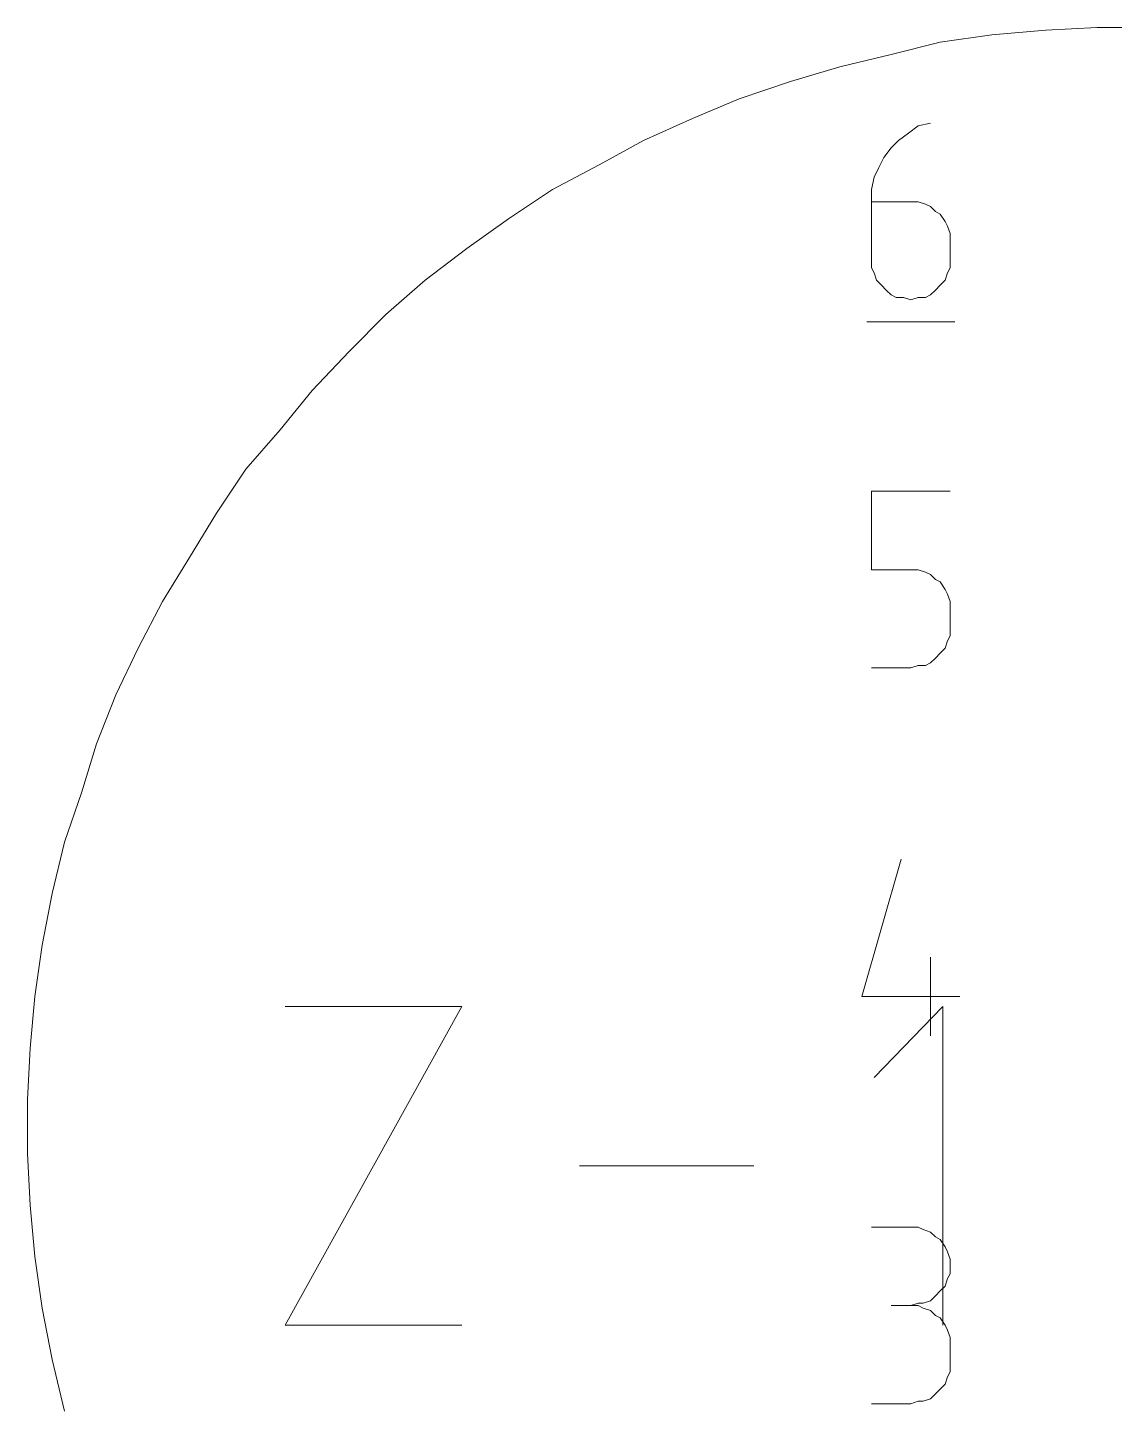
# Model space of a CAD drawing. Header units: centimetres. Extents: x -10.4 to 10.4, y -10.8 to 7.6.
# Drawn here: x -10.415 to -7.909, y -8.857 to -5.674 of the extents above; entities that cross this region are included whole.
import ezdxf
from ezdxf.lldxf.tags import DXFTag

# ---------------------------------------------------------------- set-up
doc = ezdxf.new("R2010")
doc.units = ezdxf.units.CM
doc.header["$MEASUREMENT"] = 0
doc.layers.add('layer 1', color=7, linetype='Continuous')
tags = doc.linetypes.add('New Line2292', pattern=[0.2, 0.1, -0.1]).pattern_tags.tags
tags[6:7] = [DXFTag(74, 4), DXFTag(75, 0), DXFTag(340, '0'), DXFTag(46, 1.0), DXFTag(50, 0.0), DXFTag(44, 0.0), DXFTag(45, 0.0)]
tags[4:5] = [DXFTag(74, 4), DXFTag(75, 0), DXFTag(340, '0'), DXFTag(46, 1.0), DXFTag(50, 0.0), DXFTag(44, 0.0), DXFTag(45, 0.0)]
tags = doc.linetypes.add('New Line2293', pattern=[0.2, 0.1, -0.1]).pattern_tags.tags
tags[6:7] = [DXFTag(74, 4), DXFTag(75, 0), DXFTag(340, '0'), DXFTag(46, 1.0), DXFTag(50, 0.0), DXFTag(44, 0.0), DXFTag(45, 0.0)]
tags[4:5] = [DXFTag(74, 4), DXFTag(75, 0), DXFTag(340, '0'), DXFTag(46, 1.0), DXFTag(50, 0.0), DXFTag(44, 0.0), DXFTag(45, 0.0)]
tags = doc.linetypes.add('New Line2294', pattern=[0.2, 0.1, -0.1]).pattern_tags.tags
tags[6:7] = [DXFTag(74, 4), DXFTag(75, 0), DXFTag(340, '0'), DXFTag(46, 1.0), DXFTag(50, 0.0), DXFTag(44, 0.0), DXFTag(45, 0.0)]
tags[4:5] = [DXFTag(74, 4), DXFTag(75, 0), DXFTag(340, '0'), DXFTag(46, 1.0), DXFTag(50, 0.0), DXFTag(44, 0.0), DXFTag(45, 0.0)]
tags = doc.linetypes.add('New Line2295', pattern=[0.2, 0.1, -0.1]).pattern_tags.tags
tags[6:7] = [DXFTag(74, 4), DXFTag(75, 0), DXFTag(340, '0'), DXFTag(46, 1.0), DXFTag(50, 0.0), DXFTag(44, 0.0), DXFTag(45, 0.0)]
tags[4:5] = [DXFTag(74, 4), DXFTag(75, 0), DXFTag(340, '0'), DXFTag(46, 1.0), DXFTag(50, 0.0), DXFTag(44, 0.0), DXFTag(45, 0.0)]
tags = doc.linetypes.add('New Line2296', pattern=[0.2, 0.1, -0.1]).pattern_tags.tags
tags[6:7] = [DXFTag(74, 4), DXFTag(75, 0), DXFTag(340, '0'), DXFTag(46, 1.0), DXFTag(50, 0.0), DXFTag(44, 0.0), DXFTag(45, 0.0)]
tags[4:5] = [DXFTag(74, 4), DXFTag(75, 0), DXFTag(340, '0'), DXFTag(46, 1.0), DXFTag(50, 0.0), DXFTag(44, 0.0), DXFTag(45, 0.0)]
tags = doc.linetypes.add('New Line2297', pattern=[0.2, 0.1, -0.1]).pattern_tags.tags
tags[6:7] = [DXFTag(74, 4), DXFTag(75, 0), DXFTag(340, '0'), DXFTag(46, 1.0), DXFTag(50, 0.0), DXFTag(44, 0.0), DXFTag(45, 0.0)]
tags[4:5] = [DXFTag(74, 4), DXFTag(75, 0), DXFTag(340, '0'), DXFTag(46, 1.0), DXFTag(50, 0.0), DXFTag(44, 0.0), DXFTag(45, 0.0)]
tags = doc.linetypes.add('New Line2298', pattern=[0.2, 0.1, -0.1]).pattern_tags.tags
tags[6:7] = [DXFTag(74, 4), DXFTag(75, 0), DXFTag(340, '0'), DXFTag(46, 1.0), DXFTag(50, 0.0), DXFTag(44, 0.0), DXFTag(45, 0.0)]
tags[4:5] = [DXFTag(74, 4), DXFTag(75, 0), DXFTag(340, '0'), DXFTag(46, 1.0), DXFTag(50, 0.0), DXFTag(44, 0.0), DXFTag(45, 0.0)]
tags = doc.linetypes.add('New Line2299', pattern=[0.2, 0.1, -0.1]).pattern_tags.tags
tags[6:7] = [DXFTag(74, 4), DXFTag(75, 0), DXFTag(340, '0'), DXFTag(46, 1.0), DXFTag(50, 0.0), DXFTag(44, 0.0), DXFTag(45, 0.0)]
tags[4:5] = [DXFTag(74, 4), DXFTag(75, 0), DXFTag(340, '0'), DXFTag(46, 1.0), DXFTag(50, 0.0), DXFTag(44, 0.0), DXFTag(45, 0.0)]
tags = doc.linetypes.add('New Line2300', pattern=[0.2, 0.1, -0.1]).pattern_tags.tags
tags[6:7] = [DXFTag(74, 4), DXFTag(75, 0), DXFTag(340, '0'), DXFTag(46, 1.0), DXFTag(50, 0.0), DXFTag(44, 0.0), DXFTag(45, 0.0)]
tags[4:5] = [DXFTag(74, 4), DXFTag(75, 0), DXFTag(340, '0'), DXFTag(46, 1.0), DXFTag(50, 0.0), DXFTag(44, 0.0), DXFTag(45, 0.0)]
tags = doc.linetypes.add('New Line2301', pattern=[0.2, 0.1, -0.1]).pattern_tags.tags
tags[6:7] = [DXFTag(74, 4), DXFTag(75, 0), DXFTag(340, '0'), DXFTag(46, 1.0), DXFTag(50, 0.0), DXFTag(44, 0.0), DXFTag(45, 0.0)]
tags[4:5] = [DXFTag(74, 4), DXFTag(75, 0), DXFTag(340, '0'), DXFTag(46, 1.0), DXFTag(50, 0.0), DXFTag(44, 0.0), DXFTag(45, 0.0)]
tags = doc.linetypes.add('New Line2302', pattern=[0.2, 0.1, -0.1]).pattern_tags.tags
tags[6:7] = [DXFTag(74, 4), DXFTag(75, 0), DXFTag(340, '0'), DXFTag(46, 1.0), DXFTag(50, 0.0), DXFTag(44, 0.0), DXFTag(45, 0.0)]
tags[4:5] = [DXFTag(74, 4), DXFTag(75, 0), DXFTag(340, '0'), DXFTag(46, 1.0), DXFTag(50, 0.0), DXFTag(44, 0.0), DXFTag(45, 0.0)]
tags = doc.linetypes.add('New Line2303', pattern=[0.2, 0.1, -0.1]).pattern_tags.tags
tags[6:7] = [DXFTag(74, 4), DXFTag(75, 0), DXFTag(340, '0'), DXFTag(46, 1.0), DXFTag(50, 0.0), DXFTag(44, 0.0), DXFTag(45, 0.0)]
tags[4:5] = [DXFTag(74, 4), DXFTag(75, 0), DXFTag(340, '0'), DXFTag(46, 1.0), DXFTag(50, 0.0), DXFTag(44, 0.0), DXFTag(45, 0.0)]
tags = doc.linetypes.add('New Line2304', pattern=[0.2, 0.1, -0.1]).pattern_tags.tags
tags[6:7] = [DXFTag(74, 4), DXFTag(75, 0), DXFTag(340, '0'), DXFTag(46, 1.0), DXFTag(50, 0.0), DXFTag(44, 0.0), DXFTag(45, 0.0)]
tags[4:5] = [DXFTag(74, 4), DXFTag(75, 0), DXFTag(340, '0'), DXFTag(46, 1.0), DXFTag(50, 0.0), DXFTag(44, 0.0), DXFTag(45, 0.0)]
tags = doc.linetypes.add('New Line2305', pattern=[0.2, 0.1, -0.1]).pattern_tags.tags
tags[6:7] = [DXFTag(74, 4), DXFTag(75, 0), DXFTag(340, '0'), DXFTag(46, 1.0), DXFTag(50, 0.0), DXFTag(44, 0.0), DXFTag(45, 0.0)]
tags[4:5] = [DXFTag(74, 4), DXFTag(75, 0), DXFTag(340, '0'), DXFTag(46, 1.0), DXFTag(50, 0.0), DXFTag(44, 0.0), DXFTag(45, 0.0)]
tags = doc.linetypes.add('New Line2306', pattern=[0.2, 0.1, -0.1]).pattern_tags.tags
tags[6:7] = [DXFTag(74, 4), DXFTag(75, 0), DXFTag(340, '0'), DXFTag(46, 1.0), DXFTag(50, 0.0), DXFTag(44, 0.0), DXFTag(45, 0.0)]
tags[4:5] = [DXFTag(74, 4), DXFTag(75, 0), DXFTag(340, '0'), DXFTag(46, 1.0), DXFTag(50, 0.0), DXFTag(44, 0.0), DXFTag(45, 0.0)]
tags = doc.linetypes.add('New Line2307', pattern=[0.2, 0.1, -0.1]).pattern_tags.tags
tags[6:7] = [DXFTag(74, 4), DXFTag(75, 0), DXFTag(340, '0'), DXFTag(46, 1.0), DXFTag(50, 0.0), DXFTag(44, 0.0), DXFTag(45, 0.0)]
tags[4:5] = [DXFTag(74, 4), DXFTag(75, 0), DXFTag(340, '0'), DXFTag(46, 1.0), DXFTag(50, 0.0), DXFTag(44, 0.0), DXFTag(45, 0.0)]
tags = doc.linetypes.add('New Line2308', pattern=[0.2, 0.1, -0.1]).pattern_tags.tags
tags[6:7] = [DXFTag(74, 4), DXFTag(75, 0), DXFTag(340, '0'), DXFTag(46, 1.0), DXFTag(50, 0.0), DXFTag(44, 0.0), DXFTag(45, 0.0)]
tags[4:5] = [DXFTag(74, 4), DXFTag(75, 0), DXFTag(340, '0'), DXFTag(46, 1.0), DXFTag(50, 0.0), DXFTag(44, 0.0), DXFTag(45, 0.0)]
tags = doc.linetypes.add('New Line2309', pattern=[0.2, 0.1, -0.1]).pattern_tags.tags
tags[6:7] = [DXFTag(74, 4), DXFTag(75, 0), DXFTag(340, '0'), DXFTag(46, 1.0), DXFTag(50, 0.0), DXFTag(44, 0.0), DXFTag(45, 0.0)]
tags[4:5] = [DXFTag(74, 4), DXFTag(75, 0), DXFTag(340, '0'), DXFTag(46, 1.0), DXFTag(50, 0.0), DXFTag(44, 0.0), DXFTag(45, 0.0)]
tags = doc.linetypes.add('New Line2310', pattern=[0.2, 0.1, -0.1]).pattern_tags.tags
tags[6:7] = [DXFTag(74, 4), DXFTag(75, 0), DXFTag(340, '0'), DXFTag(46, 1.0), DXFTag(50, 0.0), DXFTag(44, 0.0), DXFTag(45, 0.0)]
tags[4:5] = [DXFTag(74, 4), DXFTag(75, 0), DXFTag(340, '0'), DXFTag(46, 1.0), DXFTag(50, 0.0), DXFTag(44, 0.0), DXFTag(45, 0.0)]
tags = doc.linetypes.add('New Line2311', pattern=[0.2, 0.1, -0.1]).pattern_tags.tags
tags[6:7] = [DXFTag(74, 4), DXFTag(75, 0), DXFTag(340, '0'), DXFTag(46, 1.0), DXFTag(50, 0.0), DXFTag(44, 0.0), DXFTag(45, 0.0)]
tags[4:5] = [DXFTag(74, 4), DXFTag(75, 0), DXFTag(340, '0'), DXFTag(46, 1.0), DXFTag(50, 0.0), DXFTag(44, 0.0), DXFTag(45, 0.0)]
tags = doc.linetypes.add('New Line2312', pattern=[0.2, 0.1, -0.1]).pattern_tags.tags
tags[6:7] = [DXFTag(74, 4), DXFTag(75, 0), DXFTag(340, '0'), DXFTag(46, 1.0), DXFTag(50, 0.0), DXFTag(44, 0.0), DXFTag(45, 0.0)]
tags[4:5] = [DXFTag(74, 4), DXFTag(75, 0), DXFTag(340, '0'), DXFTag(46, 1.0), DXFTag(50, 0.0), DXFTag(44, 0.0), DXFTag(45, 0.0)]
tags = doc.linetypes.add('New Line2313', pattern=[0.2, 0.1, -0.1]).pattern_tags.tags
tags[6:7] = [DXFTag(74, 4), DXFTag(75, 0), DXFTag(340, '0'), DXFTag(46, 1.0), DXFTag(50, 0.0), DXFTag(44, 0.0), DXFTag(45, 0.0)]
tags[4:5] = [DXFTag(74, 4), DXFTag(75, 0), DXFTag(340, '0'), DXFTag(46, 1.0), DXFTag(50, 0.0), DXFTag(44, 0.0), DXFTag(45, 0.0)]
tags = doc.linetypes.add('New Line2314', pattern=[0.2, 0.1, -0.1]).pattern_tags.tags
tags[6:7] = [DXFTag(74, 4), DXFTag(75, 0), DXFTag(340, '0'), DXFTag(46, 1.0), DXFTag(50, 0.0), DXFTag(44, 0.0), DXFTag(45, 0.0)]
tags[4:5] = [DXFTag(74, 4), DXFTag(75, 0), DXFTag(340, '0'), DXFTag(46, 1.0), DXFTag(50, 0.0), DXFTag(44, 0.0), DXFTag(45, 0.0)]
tags = doc.linetypes.add('New Line2315', pattern=[0.2, 0.1, -0.1]).pattern_tags.tags
tags[6:7] = [DXFTag(74, 4), DXFTag(75, 0), DXFTag(340, '0'), DXFTag(46, 1.0), DXFTag(50, 0.0), DXFTag(44, 0.0), DXFTag(45, 0.0)]
tags[4:5] = [DXFTag(74, 4), DXFTag(75, 0), DXFTag(340, '0'), DXFTag(46, 1.0), DXFTag(50, 0.0), DXFTag(44, 0.0), DXFTag(45, 0.0)]
tags = doc.linetypes.add('New Line2316', pattern=[0.2, 0.1, -0.1]).pattern_tags.tags
tags[6:7] = [DXFTag(74, 4), DXFTag(75, 0), DXFTag(340, '0'), DXFTag(46, 1.0), DXFTag(50, 0.0), DXFTag(44, 0.0), DXFTag(45, 0.0)]
tags[4:5] = [DXFTag(74, 4), DXFTag(75, 0), DXFTag(340, '0'), DXFTag(46, 1.0), DXFTag(50, 0.0), DXFTag(44, 0.0), DXFTag(45, 0.0)]
tags = doc.linetypes.add('New Line2317', pattern=[0.2, 0.1, -0.1]).pattern_tags.tags
tags[6:7] = [DXFTag(74, 4), DXFTag(75, 0), DXFTag(340, '0'), DXFTag(46, 1.0), DXFTag(50, 0.0), DXFTag(44, 0.0), DXFTag(45, 0.0)]
tags[4:5] = [DXFTag(74, 4), DXFTag(75, 0), DXFTag(340, '0'), DXFTag(46, 1.0), DXFTag(50, 0.0), DXFTag(44, 0.0), DXFTag(45, 0.0)]
tags = doc.linetypes.add('New Line2318', pattern=[0.2, 0.1, -0.1]).pattern_tags.tags
tags[6:7] = [DXFTag(74, 4), DXFTag(75, 0), DXFTag(340, '0'), DXFTag(46, 1.0), DXFTag(50, 0.0), DXFTag(44, 0.0), DXFTag(45, 0.0)]
tags[4:5] = [DXFTag(74, 4), DXFTag(75, 0), DXFTag(340, '0'), DXFTag(46, 1.0), DXFTag(50, 0.0), DXFTag(44, 0.0), DXFTag(45, 0.0)]
tags = doc.linetypes.add('New Line2319', pattern=[0.2, 0.1, -0.1]).pattern_tags.tags
tags[6:7] = [DXFTag(74, 4), DXFTag(75, 0), DXFTag(340, '0'), DXFTag(46, 1.0), DXFTag(50, 0.0), DXFTag(44, 0.0), DXFTag(45, 0.0)]
tags[4:5] = [DXFTag(74, 4), DXFTag(75, 0), DXFTag(340, '0'), DXFTag(46, 1.0), DXFTag(50, 0.0), DXFTag(44, 0.0), DXFTag(45, 0.0)]
tags = doc.linetypes.add('New Line2320', pattern=[0.2, 0.1, -0.1]).pattern_tags.tags
tags[6:7] = [DXFTag(74, 4), DXFTag(75, 0), DXFTag(340, '0'), DXFTag(46, 1.0), DXFTag(50, 0.0), DXFTag(44, 0.0), DXFTag(45, 0.0)]
tags[4:5] = [DXFTag(74, 4), DXFTag(75, 0), DXFTag(340, '0'), DXFTag(46, 1.0), DXFTag(50, 0.0), DXFTag(44, 0.0), DXFTag(45, 0.0)]
tags = doc.linetypes.add('New Line2321', pattern=[0.2, 0.1, -0.1]).pattern_tags.tags
tags[6:7] = [DXFTag(74, 4), DXFTag(75, 0), DXFTag(340, '0'), DXFTag(46, 1.0), DXFTag(50, 0.0), DXFTag(44, 0.0), DXFTag(45, 0.0)]
tags[4:5] = [DXFTag(74, 4), DXFTag(75, 0), DXFTag(340, '0'), DXFTag(46, 1.0), DXFTag(50, 0.0), DXFTag(44, 0.0), DXFTag(45, 0.0)]
tags = doc.linetypes.add('New Line2322', pattern=[0.2, 0.1, -0.1]).pattern_tags.tags
tags[6:7] = [DXFTag(74, 4), DXFTag(75, 0), DXFTag(340, '0'), DXFTag(46, 1.0), DXFTag(50, 0.0), DXFTag(44, 0.0), DXFTag(45, 0.0)]
tags[4:5] = [DXFTag(74, 4), DXFTag(75, 0), DXFTag(340, '0'), DXFTag(46, 1.0), DXFTag(50, 0.0), DXFTag(44, 0.0), DXFTag(45, 0.0)]
tags = doc.linetypes.add('New Line2323', pattern=[0.2, 0.1, -0.1]).pattern_tags.tags
tags[6:7] = [DXFTag(74, 4), DXFTag(75, 0), DXFTag(340, '0'), DXFTag(46, 1.0), DXFTag(50, 0.0), DXFTag(44, 0.0), DXFTag(45, 0.0)]
tags[4:5] = [DXFTag(74, 4), DXFTag(75, 0), DXFTag(340, '0'), DXFTag(46, 1.0), DXFTag(50, 0.0), DXFTag(44, 0.0), DXFTag(45, 0.0)]
tags = doc.linetypes.add('New Line2324', pattern=[0.2, 0.1, -0.1]).pattern_tags.tags
tags[6:7] = [DXFTag(74, 4), DXFTag(75, 0), DXFTag(340, '0'), DXFTag(46, 1.0), DXFTag(50, 0.0), DXFTag(44, 0.0), DXFTag(45, 0.0)]
tags[4:5] = [DXFTag(74, 4), DXFTag(75, 0), DXFTag(340, '0'), DXFTag(46, 1.0), DXFTag(50, 0.0), DXFTag(44, 0.0), DXFTag(45, 0.0)]
tags = doc.linetypes.add('New Line2325', pattern=[0.2, 0.1, -0.1]).pattern_tags.tags
tags[6:7] = [DXFTag(74, 4), DXFTag(75, 0), DXFTag(340, '0'), DXFTag(46, 1.0), DXFTag(50, 0.0), DXFTag(44, 0.0), DXFTag(45, 0.0)]
tags[4:5] = [DXFTag(74, 4), DXFTag(75, 0), DXFTag(340, '0'), DXFTag(46, 1.0), DXFTag(50, 0.0), DXFTag(44, 0.0), DXFTag(45, 0.0)]
tags = doc.linetypes.add('New Line2326', pattern=[0.2, 0.1, -0.1]).pattern_tags.tags
tags[6:7] = [DXFTag(74, 4), DXFTag(75, 0), DXFTag(340, '0'), DXFTag(46, 1.0), DXFTag(50, 0.0), DXFTag(44, 0.0), DXFTag(45, 0.0)]
tags[4:5] = [DXFTag(74, 4), DXFTag(75, 0), DXFTag(340, '0'), DXFTag(46, 1.0), DXFTag(50, 0.0), DXFTag(44, 0.0), DXFTag(45, 0.0)]
tags = doc.linetypes.add('New Line2327', pattern=[0.2, 0.1, -0.1]).pattern_tags.tags
tags[6:7] = [DXFTag(74, 4), DXFTag(75, 0), DXFTag(340, '0'), DXFTag(46, 1.0), DXFTag(50, 0.0), DXFTag(44, 0.0), DXFTag(45, 0.0)]
tags[4:5] = [DXFTag(74, 4), DXFTag(75, 0), DXFTag(340, '0'), DXFTag(46, 1.0), DXFTag(50, 0.0), DXFTag(44, 0.0), DXFTag(45, 0.0)]
tags = doc.linetypes.add('New Line2328', pattern=[0.2, 0.1, -0.1]).pattern_tags.tags
tags[6:7] = [DXFTag(74, 4), DXFTag(75, 0), DXFTag(340, '0'), DXFTag(46, 1.0), DXFTag(50, 0.0), DXFTag(44, 0.0), DXFTag(45, 0.0)]
tags[4:5] = [DXFTag(74, 4), DXFTag(75, 0), DXFTag(340, '0'), DXFTag(46, 1.0), DXFTag(50, 0.0), DXFTag(44, 0.0), DXFTag(45, 0.0)]
tags = doc.linetypes.add('New Line2329', pattern=[0.2, 0.1, -0.1]).pattern_tags.tags
tags[6:7] = [DXFTag(74, 4), DXFTag(75, 0), DXFTag(340, '0'), DXFTag(46, 1.0), DXFTag(50, 0.0), DXFTag(44, 0.0), DXFTag(45, 0.0)]
tags[4:5] = [DXFTag(74, 4), DXFTag(75, 0), DXFTag(340, '0'), DXFTag(46, 1.0), DXFTag(50, 0.0), DXFTag(44, 0.0), DXFTag(45, 0.0)]
tags = doc.linetypes.add('New Line2330', pattern=[0.2, 0.1, -0.1]).pattern_tags.tags
tags[6:7] = [DXFTag(74, 4), DXFTag(75, 0), DXFTag(340, '0'), DXFTag(46, 1.0), DXFTag(50, 0.0), DXFTag(44, 0.0), DXFTag(45, 0.0)]
tags[4:5] = [DXFTag(74, 4), DXFTag(75, 0), DXFTag(340, '0'), DXFTag(46, 1.0), DXFTag(50, 0.0), DXFTag(44, 0.0), DXFTag(45, 0.0)]

msp = doc.modelspace()

# ---------------------------------------------------------------- linework, layer by layer
at = {"layer": 'layer 1', "color": 5, "linetype": 'New Line2295', "lineweight": 9}
msp.add_open_spline([(-8.19185, -5.69109), (-8.19185, -5.69109), (-8.31072, -5.708), (-8.31072, -5.708)], degree=3, dxfattribs=at)
at = {"layer": 'layer 1', "color": 5, "linetype": 'New Line2294', "lineweight": 9}
msp.add_open_spline([(-8.06731, -5.67971), (-8.06731, -5.67971), (-8.19185, -5.69109), (-8.19185, -5.69109)], degree=3, dxfattribs=at)
at = {"layer": 'layer 1', "color": 5, "linetype": 'New Line2293', "lineweight": 9}
msp.add_open_spline([(-7.9486, -5.67403), (-7.9486, -5.67403), (-8.06731, -5.67971), (-8.06731, -5.67971)], degree=3, dxfattribs=at)
at = {"layer": 'layer 1', "color": 5, "linetype": 'New Line2292', "lineweight": 9}
msp.add_open_spline([(-7.82973, -5.67403), (-7.82973, -5.67403), (-7.9486, -5.67403), (-7.9486, -5.67403)], degree=3, dxfattribs=at)
at = {"layer": 'layer 1', "color": 5, "linetype": 'New Line2296', "lineweight": 9}
msp.add_open_spline([(-8.31072, -5.708), (-8.31072, -5.708), (-8.42374, -5.7363), (-8.42374, -5.7363)], degree=3, dxfattribs=at)
at = {"layer": 'layer 1', "color": 5, "linetype": 'New Line2297', "lineweight": 9}
msp.add_open_spline([(-8.42374, -5.7363), (-8.42374, -5.7363), (-8.54259, -5.76458), (-8.54259, -5.76458)], degree=3, dxfattribs=at)
at = {"layer": 'layer 1', "color": 5, "linetype": 'New Line2298', "lineweight": 9}
msp.add_open_spline([(-8.54259, -5.76458), (-8.54259, -5.76458), (-8.65577, -5.79857), (-8.65577, -5.79857)], degree=3, dxfattribs=at)
at = {"layer": 'layer 1', "color": 5, "linetype": 'New Line2299', "lineweight": 9}
msp.add_open_spline([(-8.65577, -5.79857), (-8.65577, -5.79857), (-8.77463, -5.83809), (-8.77463, -5.83809)], degree=3, dxfattribs=at)
at = {"layer": 'layer 1', "color": 5, "linetype": 'New Line2300', "lineweight": 9}
msp.add_open_spline([(-8.77463, -5.83809), (-8.77463, -5.83809), (-8.88211, -5.88345), (-8.88211, -5.88345)], degree=3, dxfattribs=at)
at = {"layer": 'layer 1', "color": 5, "linetype": 'New Line2301', "lineweight": 9}
msp.add_open_spline([(-8.88211, -5.88345), (-8.88211, -5.88345), (-8.99528, -5.93435), (-8.99528, -5.93435)], degree=3, dxfattribs=at)
at = {"layer": 'layer 1', "color": 1, "lineweight": 20}
for points in [[(-8.38422, -5.91744), (-8.38422, -5.91744), (-8.40682, -5.93435), (-8.40682, -5.93435)], [(-8.36161, -5.90037), (-8.36161, -5.90037), (-8.38422, -5.91744), (-8.38422, -5.91744)], [(-8.33331, -5.89468), (-8.33331, -5.89468), (-8.36161, -5.90037), (-8.36161, -5.90037)], [(-8.33331, -5.89468), (-8.33331, -5.89468), (-8.33331, -5.89468), (-8.33331, -5.89468)], [(-8.42374, -5.95126), (-8.42374, -5.95126), (-8.4408, -5.97402), (-8.4408, -5.97402)], [(-8.40682, -5.93435), (-8.40682, -5.93435), (-8.42374, -5.95126), (-8.42374, -5.95126)], [(-8.4408, -5.97402), (-8.4408, -5.97402), (-8.45202, -5.99662), (-8.45202, -5.99662)], [(-8.45202, -5.99662), (-8.45202, -5.99662), (-8.4634, -6.01922), (-8.4634, -6.01922)], [(-8.4634, -6.01922), (-8.4634, -6.01922), (-8.46909, -6.04752), (-8.46909, -6.04752)], [(-8.46909, -6.04752), (-8.46909, -6.04752), (-8.46909, -6.07581), (-8.46909, -6.07581)], [(-8.46909, -6.07581), (-8.46909, -6.07581), (-8.46909, -6.21158), (-8.46909, -6.21158)], [(-8.37853, -6.07581), (-8.37853, -6.07581), (-8.46909, -6.07581), (-8.46909, -6.07581)], [(-8.36161, -6.07581), (-8.36161, -6.07581), (-8.37853, -6.07581), (-8.37853, -6.07581)], [(-8.34455, -6.0815), (-8.34455, -6.0815), (-8.36161, -6.07581), (-8.36161, -6.07581)], [(-8.33331, -6.08704), (-8.33331, -6.08704), (-8.34455, -6.0815), (-8.34455, -6.0815)], [(-8.32194, -6.09842), (-8.32194, -6.09842), (-8.33331, -6.08704), (-8.33331, -6.08704)], [(-8.31072, -6.10411), (-8.31072, -6.10411), (-8.32194, -6.09842), (-8.32194, -6.09842)], [(-8.29934, -6.12102), (-8.29934, -6.12102), (-8.31072, -6.10411), (-8.31072, -6.10411)], [(-8.29365, -6.13239), (-8.29365, -6.13239), (-8.29934, -6.12102), (-8.29934, -6.12102)], [(-8.28796, -6.14931), (-8.28796, -6.14931), (-8.29365, -6.13239), (-8.29365, -6.13239)], [(-8.28796, -6.16638), (-8.28796, -6.16638), (-8.28796, -6.14931), (-8.28796, -6.14931)], [(-8.28796, -6.21158), (-8.28796, -6.21158), (-8.28796, -6.16638), (-8.28796, -6.16638)], [(-8.28796, -6.16638), (-8.28796, -6.16638), (-8.28796, -6.16638), (-8.28796, -6.16638)], [(-8.46909, -6.21158), (-8.46909, -6.21158), (-8.46909, -6.21158), (-8.46909, -6.21158)], [(-8.46909, -6.21158), (-8.46909, -6.21158), (-8.46909, -6.2285), (-8.46909, -6.2285)], [(-8.46909, -6.2285), (-8.46909, -6.2285), (-8.4634, -6.23988), (-8.4634, -6.23988)], [(-8.29365, -6.23988), (-8.29365, -6.23988), (-8.28796, -6.2285), (-8.28796, -6.2285)], [(-8.28796, -6.2285), (-8.28796, -6.2285), (-8.28796, -6.21158), (-8.28796, -6.21158)], [(-8.4634, -6.23988), (-8.4634, -6.23988), (-8.45771, -6.2568), (-8.45771, -6.2568)], [(-8.45771, -6.2568), (-8.45771, -6.2568), (-8.44649, -6.26818), (-8.44649, -6.26818)], [(-8.44649, -6.26818), (-8.44649, -6.26818), (-8.43511, -6.27955), (-8.43511, -6.27955)], [(-8.32194, -6.27955), (-8.32194, -6.27955), (-8.31072, -6.26818), (-8.31072, -6.26818)], [(-8.31072, -6.26818), (-8.31072, -6.26818), (-8.29934, -6.2568), (-8.29934, -6.2568)], [(-8.29934, -6.2568), (-8.29934, -6.2568), (-8.29365, -6.23988), (-8.29365, -6.23988)], [(-8.43511, -6.27955), (-8.43511, -6.27955), (-8.42374, -6.29078), (-8.42374, -6.29078)], [(-8.42374, -6.29078), (-8.42374, -6.29078), (-8.41251, -6.29646), (-8.41251, -6.29646)], [(-8.41251, -6.29646), (-8.41251, -6.29646), (-8.3956, -6.29646), (-8.3956, -6.29646)], [(-8.3956, -6.29646), (-8.3956, -6.29646), (-8.37853, -6.30215), (-8.37853, -6.30215)], [(-8.37853, -6.30215), (-8.37853, -6.30215), (-8.36161, -6.29646), (-8.36161, -6.29646)], [(-8.36161, -6.29646), (-8.36161, -6.29646), (-8.34455, -6.29646), (-8.34455, -6.29646)], [(-8.34455, -6.29646), (-8.34455, -6.29646), (-8.33331, -6.29078), (-8.33331, -6.29078)], [(-8.33331, -6.29078), (-8.33331, -6.29078), (-8.32194, -6.27955), (-8.32194, -6.27955)], [(-8.37853, -6.30215), (-8.37853, -6.30215), (-8.37853, -6.30215), (-8.37853, -6.30215)], [(-8.48032, -6.35305), (-8.48032, -6.35305), (-8.27673, -6.35305), (-8.27673, -6.35305)], [(-8.46909, -6.92445), (-8.46909, -6.92445), (-8.46909, -6.74346), (-8.46909, -6.74346)], [(-8.46909, -6.74346), (-8.46909, -6.74346), (-8.28796, -6.74346), (-8.28796, -6.74346)], [(-8.37853, -6.92445), (-8.37853, -6.92445), (-8.46909, -6.92445), (-8.46909, -6.92445)], [(-8.36161, -6.92445), (-8.36161, -6.92445), (-8.37853, -6.92445), (-8.37853, -6.92445)], [(-8.34455, -6.93013), (-8.34455, -6.93013), (-8.36161, -6.92445), (-8.36161, -6.92445)], [(-8.33331, -6.93582), (-8.33331, -6.93582), (-8.34455, -6.93013), (-8.34455, -6.93013)], [(-8.32194, -6.94706), (-8.32194, -6.94706), (-8.33331, -6.93582), (-8.33331, -6.93582)], [(-8.31072, -6.95274), (-8.31072, -6.95274), (-8.32194, -6.94706), (-8.32194, -6.94706)], [(-8.29934, -6.96981), (-8.29934, -6.96981), (-8.31072, -6.95274), (-8.31072, -6.95274)], [(-8.29365, -6.98103), (-8.29365, -6.98103), (-8.29934, -6.96981), (-8.29934, -6.96981)], [(-8.28796, -6.99811), (-8.28796, -6.99811), (-8.29365, -6.98103), (-8.29365, -6.98103)], [(-8.28796, -7.01502), (-8.28796, -7.01502), (-8.28796, -6.99811), (-8.28796, -6.99811)], [(-8.28796, -7.06022), (-8.28796, -7.06022), (-8.28796, -7.01502), (-8.28796, -7.01502)], [(-8.28796, -7.01502), (-8.28796, -7.01502), (-8.28796, -7.01502), (-8.28796, -7.01502)], [(-8.28796, -7.07729), (-8.28796, -7.07729), (-8.28796, -7.06022), (-8.28796, -7.06022)], [(-8.29934, -7.10559), (-8.29934, -7.10559), (-8.29365, -7.08852), (-8.29365, -7.08852)], [(-8.29365, -7.08852), (-8.29365, -7.08852), (-8.28796, -7.07729), (-8.28796, -7.07729)], [(-8.33331, -7.13957), (-8.33331, -7.13957), (-8.32194, -7.12819), (-8.32194, -7.12819)], [(-8.32194, -7.12819), (-8.32194, -7.12819), (-8.31072, -7.11682), (-8.31072, -7.11682)], [(-8.31072, -7.11682), (-8.31072, -7.11682), (-8.29934, -7.10559), (-8.29934, -7.10559)], [(-8.46909, -7.15079), (-8.46909, -7.15079), (-8.37853, -7.15079), (-8.37853, -7.15079)], [(-8.37853, -7.15079), (-8.37853, -7.15079), (-8.36161, -7.1451), (-8.36161, -7.1451)], [(-8.37853, -7.15079), (-8.37853, -7.15079), (-8.37853, -7.15079), (-8.37853, -7.15079)], [(-8.36161, -7.1451), (-8.36161, -7.1451), (-8.34455, -7.1451), (-8.34455, -7.1451)], [(-8.34455, -7.1451), (-8.34455, -7.1451), (-8.33331, -7.13957), (-8.33331, -7.13957)], [(-8.4917, -7.90902), (-8.4917, -7.90902), (-8.40113, -7.5921), (-8.40113, -7.5921)], [(-8.33331, -7.99943), (-8.33331, -7.99943), (-8.33331, -7.81845), (-8.33331, -7.81845)], [(-8.26535, -7.90902), (-8.26535, -7.90902), (-8.4917, -7.90902), (-8.4917, -7.90902)], [(-9.82131, -8.66709), (-9.82131, -8.66709), (-9.41398, -7.93161), (-9.41398, -7.93161)], [(-9.41398, -7.93161), (-9.41398, -7.93161), (-9.82131, -7.93161), (-9.82131, -7.93161)], [(-8.30503, -7.93161), (-8.30503, -7.93161), (-8.4634, -8.09569), (-8.4634, -8.09569)], [(-8.30503, -8.66709), (-8.30503, -8.66709), (-8.30503, -7.93161), (-8.30503, -7.93161)], [(-8.74065, -8.29942), (-8.74065, -8.29942), (-9.14243, -8.29942), (-9.14243, -8.29942)], [(-8.37853, -8.44089), (-8.37853, -8.44089), (-8.46909, -8.44089), (-8.46909, -8.44089)], [(-8.36161, -8.44089), (-8.36161, -8.44089), (-8.37853, -8.44089), (-8.37853, -8.44089)], [(-8.35023, -8.44643), (-8.35023, -8.44643), (-8.36161, -8.44089), (-8.36161, -8.44089)], [(-8.33331, -8.45212), (-8.33331, -8.45212), (-8.35023, -8.44643), (-8.35023, -8.44643)], [(-8.32194, -8.46349), (-8.32194, -8.46349), (-8.33331, -8.45212), (-8.33331, -8.45212)], [(-8.31072, -8.46918), (-8.31072, -8.46918), (-8.32194, -8.46349), (-8.32194, -8.46349)], [(-8.29934, -8.4861), (-8.29934, -8.4861), (-8.31072, -8.46918), (-8.31072, -8.46918)], [(-8.29365, -8.49748), (-8.29365, -8.49748), (-8.29934, -8.4861), (-8.29934, -8.4861)], [(-8.28796, -8.51439), (-8.28796, -8.51439), (-8.29365, -8.49748), (-8.29365, -8.49748)], [(-8.28796, -8.53131), (-8.28796, -8.53131), (-8.28796, -8.51439), (-8.28796, -8.51439)], [(-8.29934, -8.57667), (-8.29934, -8.57667), (-8.29365, -8.5596), (-8.29365, -8.5596)], [(-8.29365, -8.5596), (-8.29365, -8.5596), (-8.28796, -8.54838), (-8.28796, -8.54838)], [(-8.28796, -8.54838), (-8.28796, -8.54838), (-8.28796, -8.53131), (-8.28796, -8.53131)], [(-8.28796, -8.53131), (-8.28796, -8.53131), (-8.28796, -8.53131), (-8.28796, -8.53131)], [(-8.32194, -8.59927), (-8.32194, -8.59927), (-8.31072, -8.58789), (-8.31072, -8.58789)], [(-8.31072, -8.58789), (-8.31072, -8.58789), (-8.29934, -8.57667), (-8.29934, -8.57667)], [(-8.37853, -8.62188), (-8.37853, -8.62188), (-8.42374, -8.62188), (-8.42374, -8.62188)], [(-8.42374, -8.62188), (-8.42374, -8.62188), (-8.37853, -8.62188), (-8.37853, -8.62188)], [(-8.37853, -8.62188), (-8.37853, -8.62188), (-8.36161, -8.61619), (-8.36161, -8.61619)], [(-8.36161, -8.62188), (-8.36161, -8.62188), (-8.37853, -8.62188), (-8.37853, -8.62188)], [(-8.37853, -8.62188), (-8.37853, -8.62188), (-8.37853, -8.62188), (-8.37853, -8.62188)], [(-8.36161, -8.61619), (-8.36161, -8.61619), (-8.35023, -8.61619), (-8.35023, -8.61619)], [(-8.35023, -8.62757), (-8.35023, -8.62757), (-8.36161, -8.62188), (-8.36161, -8.62188)], [(-8.35023, -8.61619), (-8.35023, -8.61619), (-8.33331, -8.6105), (-8.33331, -8.6105)], [(-8.33331, -8.6105), (-8.33331, -8.6105), (-8.32194, -8.59927), (-8.32194, -8.59927)], [(-8.33331, -8.63325), (-8.33331, -8.63325), (-8.35023, -8.62757), (-8.35023, -8.62757)], [(-8.32194, -8.64448), (-8.32194, -8.64448), (-8.33331, -8.63325), (-8.33331, -8.63325)], [(-8.31072, -8.65016), (-8.31072, -8.65016), (-8.32194, -8.64448), (-8.32194, -8.64448)], [(-8.29934, -8.66709), (-8.29934, -8.66709), (-8.31072, -8.65016), (-8.31072, -8.65016)], [(-9.41398, -8.66709), (-9.41398, -8.66709), (-9.82131, -8.66709), (-9.82131, -8.66709)], [(-8.29365, -8.67846), (-8.29365, -8.67846), (-8.29934, -8.66709), (-8.29934, -8.66709)], [(-8.28796, -8.69538), (-8.28796, -8.69538), (-8.29365, -8.67846), (-8.29365, -8.67846)], [(-8.28796, -8.71245), (-8.28796, -8.71245), (-8.28796, -8.69538), (-8.28796, -8.69538)], [(-8.28796, -8.75765), (-8.28796, -8.75765), (-8.28796, -8.71245), (-8.28796, -8.71245)], [(-8.28796, -8.71245), (-8.28796, -8.71245), (-8.28796, -8.71245), (-8.28796, -8.71245)], [(-8.29365, -8.78594), (-8.29365, -8.78594), (-8.28796, -8.77456), (-8.28796, -8.77456)], [(-8.28796, -8.77456), (-8.28796, -8.77456), (-8.28796, -8.75765), (-8.28796, -8.75765)], [(-8.32194, -8.82561), (-8.32194, -8.82561), (-8.31072, -8.81424), (-8.31072, -8.81424)], [(-8.31072, -8.81424), (-8.31072, -8.81424), (-8.29934, -8.80286), (-8.29934, -8.80286)], [(-8.29934, -8.80286), (-8.29934, -8.80286), (-8.29365, -8.78594), (-8.29365, -8.78594)], [(-8.37853, -8.84822), (-8.37853, -8.84822), (-8.36161, -8.84253), (-8.36161, -8.84253)], [(-8.36161, -8.84253), (-8.36161, -8.84253), (-8.35023, -8.84253), (-8.35023, -8.84253)], [(-8.35023, -8.84253), (-8.35023, -8.84253), (-8.33331, -8.83685), (-8.33331, -8.83685)], [(-8.33331, -8.83685), (-8.33331, -8.83685), (-8.32194, -8.82561), (-8.32194, -8.82561)], [(-8.46909, -8.84822), (-8.46909, -8.84822), (-8.37853, -8.84822), (-8.37853, -8.84822)], [(-8.37853, -8.84822), (-8.37853, -8.84822), (-8.37853, -8.84822), (-8.37853, -8.84822)]]:
    msp.add_open_spline(points, degree=3, dxfattribs=at)
at = {"layer": 'layer 1', "color": 5, "linetype": 'New Line2302', "lineweight": 9}
msp.add_open_spline([(-8.99528, -5.93435), (-8.99528, -5.93435), (-9.09707, -5.99093), (-9.09707, -5.99093)], degree=3, dxfattribs=at)
at = {"layer": 'layer 1', "color": 5, "linetype": 'New Line2303', "lineweight": 9}
msp.add_open_spline([(-9.09707, -5.99093), (-9.09707, -5.99093), (-9.20456, -6.04752), (-9.20456, -6.04752)], degree=3, dxfattribs=at)
at = {"layer": 'layer 1', "color": 5, "linetype": 'New Line2304', "lineweight": 9}
msp.add_open_spline([(-9.20456, -6.04752), (-9.20456, -6.04752), (-9.30651, -6.11533), (-9.30651, -6.11533)], degree=3, dxfattribs=at)
at = {"layer": 'layer 1', "color": 5, "linetype": 'New Line2305', "lineweight": 9}
msp.add_open_spline([(-9.30651, -6.11533), (-9.30651, -6.11533), (-9.40261, -6.1833), (-9.40261, -6.1833)], degree=3, dxfattribs=at)
at = {"layer": 'layer 1', "color": 5, "linetype": 'New Line2306', "lineweight": 9}
msp.add_open_spline([(-9.40261, -6.1833), (-9.40261, -6.1833), (-9.49886, -6.2568), (-9.49886, -6.2568)], degree=3, dxfattribs=at)
at = {"layer": 'layer 1', "color": 5, "linetype": 'New Line2307', "lineweight": 9}
msp.add_open_spline([(-9.49886, -6.2568), (-9.49886, -6.2568), (-9.58929, -6.33598), (-9.58929, -6.33598)], degree=3, dxfattribs=at)
at = {"layer": 'layer 1', "color": 5, "linetype": 'New Line2308', "lineweight": 9}
msp.add_open_spline([(-9.58929, -6.33598), (-9.58929, -6.33598), (-9.67416, -6.42086), (-9.67416, -6.42086)], degree=3, dxfattribs=at)
at = {"layer": 'layer 1', "color": 5, "linetype": 'New Line2309', "lineweight": 9}
msp.add_open_spline([(-9.67416, -6.42086), (-9.67416, -6.42086), (-9.75904, -6.51143), (-9.75904, -6.51143)], degree=3, dxfattribs=at)
at = {"layer": 'layer 1', "color": 5, "linetype": 'New Line2310', "lineweight": 9}
msp.add_open_spline([(-9.75904, -6.51143), (-9.75904, -6.51143), (-9.8327, -6.602), (-9.8327, -6.602)], degree=3, dxfattribs=at)
at = {"layer": 'layer 1', "color": 5, "linetype": 'New Line2311', "lineweight": 9}
msp.add_open_spline([(-9.8327, -6.602), (-9.8327, -6.602), (-9.91188, -6.69257), (-9.91188, -6.69257)], degree=3, dxfattribs=at)
at = {"layer": 'layer 1', "color": 5, "linetype": 'New Line2312', "lineweight": 9}
msp.add_open_spline([(-9.91188, -6.69257), (-9.91188, -6.69257), (-9.97969, -6.79436), (-9.97969, -6.79436)], degree=3, dxfattribs=at)
at = {"layer": 'layer 1', "color": 5, "linetype": 'New Line2313', "lineweight": 9}
msp.add_open_spline([(-9.97969, -6.79436), (-9.97969, -6.79436), (-10.04197, -6.89616), (-10.04197, -6.89616)], degree=3, dxfattribs=at)
at = {"layer": 'layer 1', "color": 5, "linetype": 'New Line2314', "lineweight": 9}
msp.add_open_spline([(-10.04197, -6.89616), (-10.04197, -6.89616), (-10.10425, -6.99811), (-10.10425, -6.99811)], degree=3, dxfattribs=at)
at = {"layer": 'layer 1', "color": 5, "linetype": 'New Line2315', "lineweight": 9}
msp.add_open_spline([(-10.10425, -6.99811), (-10.10425, -6.99811), (-10.16083, -7.10559), (-10.16083, -7.10559)], degree=3, dxfattribs=at)
at = {"layer": 'layer 1', "color": 5, "linetype": 'New Line2316', "lineweight": 9}
msp.add_open_spline([(-10.16083, -7.10559), (-10.16083, -7.10559), (-10.21173, -7.21306), (-10.21173, -7.21306)], degree=3, dxfattribs=at)
at = {"layer": 'layer 1', "color": 5, "linetype": 'New Line2317', "lineweight": 9}
msp.add_open_spline([(-10.21173, -7.21306), (-10.21173, -7.21306), (-10.25693, -7.32624), (-10.25693, -7.32624)], degree=3, dxfattribs=at)
at = {"layer": 'layer 1', "color": 5, "linetype": 'New Line2318', "lineweight": 9}
msp.add_open_spline([(-10.25693, -7.32624), (-10.25693, -7.32624), (-10.29092, -7.43941), (-10.29092, -7.43941)], degree=3, dxfattribs=at)
at = {"layer": 'layer 1', "color": 5, "linetype": 'New Line2319', "lineweight": 9}
msp.add_open_spline([(-10.29092, -7.43941), (-10.29092, -7.43941), (-10.33059, -7.55258), (-10.33059, -7.55258)], degree=3, dxfattribs=at)
at = {"layer": 'layer 1', "color": 5, "linetype": 'New Line2320', "lineweight": 9}
msp.add_open_spline([(-10.33059, -7.55258), (-10.33059, -7.55258), (-10.35888, -7.67129), (-10.35888, -7.67129)], degree=3, dxfattribs=at)
at = {"layer": 'layer 1', "color": 5, "linetype": 'New Line2321', "lineweight": 9}
msp.add_open_spline([(-10.35888, -7.67129), (-10.35888, -7.67129), (-10.38149, -7.79015), (-10.38149, -7.79015)], degree=3, dxfattribs=at)
at = {"layer": 'layer 1', "color": 5, "linetype": 'New Line2322', "lineweight": 9}
msp.add_open_spline([(-10.38149, -7.79015), (-10.38149, -7.79015), (-10.3984, -7.90902), (-10.3984, -7.90902)], degree=3, dxfattribs=at)
at = {"layer": 'layer 1', "color": 5, "linetype": 'New Line2323', "lineweight": 9}
msp.add_open_spline([(-10.3984, -7.90902), (-10.3984, -7.90902), (-10.40977, -8.02773), (-10.40977, -8.02773)], degree=3, dxfattribs=at)
at = {"layer": 'layer 1', "color": 5, "linetype": 'New Line2324', "lineweight": 9}
msp.add_open_spline([(-10.40977, -8.02773), (-10.40977, -8.02773), (-10.41546, -8.14658), (-10.41546, -8.14658)], degree=3, dxfattribs=at)
at = {"layer": 'layer 1', "color": 5, "linetype": 'New Line2325', "lineweight": 9}
msp.add_open_spline([(-10.41546, -8.14658), (-10.41546, -8.14658), (-10.41546, -8.27114), (-10.41546, -8.27114)], degree=3, dxfattribs=at)
at = {"layer": 'layer 1', "color": 5, "linetype": 'New Line2326', "lineweight": 9}
msp.add_open_spline([(-10.41546, -8.27114), (-10.41546, -8.27114), (-10.40977, -8.38985), (-10.40977, -8.38985)], degree=3, dxfattribs=at)
at = {"layer": 'layer 1', "color": 5, "linetype": 'New Line2327', "lineweight": 9}
msp.add_open_spline([(-10.40977, -8.38985), (-10.40977, -8.38985), (-10.3984, -8.5087), (-10.3984, -8.5087)], degree=3, dxfattribs=at)
at = {"layer": 'layer 1', "color": 5, "linetype": 'New Line2328', "lineweight": 9}
msp.add_open_spline([(-10.3984, -8.5087), (-10.3984, -8.5087), (-10.38149, -8.62757), (-10.38149, -8.62757)], degree=3, dxfattribs=at)
at = {"layer": 'layer 1', "color": 5, "linetype": 'New Line2329', "lineweight": 9}
msp.add_open_spline([(-10.38149, -8.62757), (-10.38149, -8.62757), (-10.35888, -8.74642), (-10.35888, -8.74642)], degree=3, dxfattribs=at)
at = {"layer": 'layer 1', "color": 5, "linetype": 'New Line2330', "lineweight": 9}
msp.add_open_spline([(-10.35888, -8.74642), (-10.35888, -8.74642), (-10.33059, -8.86513), (-10.33059, -8.86513)], degree=3, dxfattribs=at)

doc.saveas('drawing.dxf')
